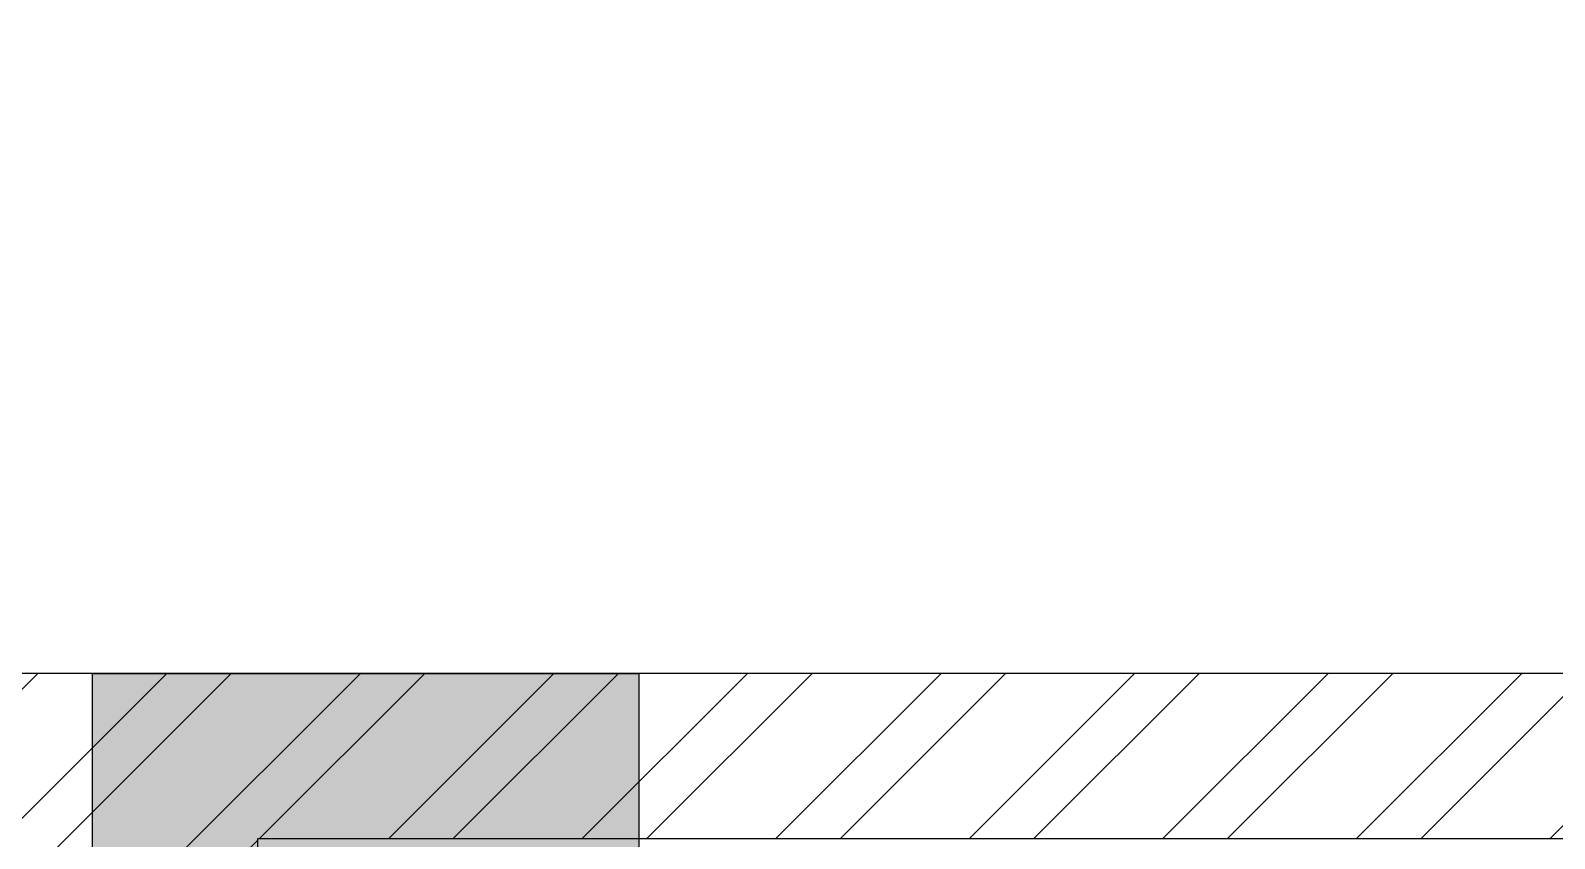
# Model space of a CAD drawing. Header units: millimetres. Extents: x -176651 to 424033, y -469666 to 486614.
# Drawn here: x 227694 to 228755, y 26528 to 27091 of the extents above; entities that cross this region are included whole.
import ezdxf

# ---------------------------------------------------------------- set-up
doc = ezdxf.new("R2010")
doc.units = ezdxf.units.MM
for name, color, linetype in [('1625_West Villa$0$ad-Furniture', 8, 'Continuous'), ('1625_West Villa$0$ad-Wall', 8, 'Continuous'), ('1625_West Villa$0$ad-Wall hatch', 8, 'Continuous'), ('1625W_Columns$0$ad-Column', 8, 'Continuous'), ('1625W_Columns$0$ad-Column Hatch', 8, 'Continuous')]:
    doc.layers.add(name, color=color, linetype=linetype)

# ---------------------------------------------------------------- blocks, each defined once
blk = doc.blocks.new('1625_West Villa$0$$ZCDB_AUDIT_GENERATED_1D0D2C')
at = {"layer": '1625_West Villa$0$ad-Furniture'}
blk.add_lwpolyline([(0, -1500), (-600, -1500), (-600, -600), (-3200, -600), (-3200, 0), (0, 0)], close=True, dxfattribs=at)
blk = doc.blocks.new('1625_West Villa$0$zw$66EE')
at = {"layer": '1625_West Villa$0$ad-Furniture', "rotation": 359.9999999999995}
blk.add_blockref('1625_West Villa$0$$ZCDB_AUDIT_GENERATED_1D0D2C', (8310, 4630), dxfattribs=at)
blk = doc.blocks.new('1625_West Villa$0$zw$6266')
at = {"layer": '1625_West Villa$0$ad-Wall hatch', "transparency": 33554610}
h = blk.add_hatch(dxfattribs=at)
h.set_pattern_fill('ANSI32', color=256, scale=10)
h.set_pattern_definition([(45, (388774.33, 102900.03), (-67.35192, 67.35192), []), (45, (388819.235, 102900.03), (-67.35192, 67.35192), [])])
h.paths.add_polyline_path([(230, 8875), (230, 9105), (0, 9105), (0, 8645), (2830, 8645), (2830, 4745), (0, 4745), (0, 0), (9240, 0), (9240, 230), (8540, 230), (8540, 4745), (4810, 4745), (4810, 4515), (4995, 4515), (4995, 3930), (5110, 3930), (5110, 4630), (8310, 4630), (8310, 3130), (6860, 3130), (6860, 3015), (8310, 3015), (8310, 230), (5110, 230), (5110, 3015), (6060, 3015), (6060, 3130), (4995, 3130), (4995, 230), (230, 230), (230, 4515), (3910, 4515), (3910, 4745), (3060, 4745), (3060, 8875)])
at = {"layer": '1625_West Villa$0$ad-Wall'}
blk.add_lwpolyline([(8540, 230), (8540, 4745), (4810, 4745), (4810, 4515)], dxfattribs=at)
blk = doc.blocks.new('1625W_Columns$0$zw$6AA0')
at = {"layer": '1625W_Columns$0$ad-Column Hatch', "transparency": 33554687}
h = blk.add_hatch(color=256, dxfattribs=at)
h.dxf.hatch_style = 1
h.paths.add_polyline_path([(0, -230), (380, -230), (380, 0), (0, 0)])
at = {"layer": '1625W_Columns$0$ad-Column'}
blk.add_lwpolyline([(0, -230), (380, -230), (380, 0), (0, 0)], close=True, dxfattribs=at)
blk = doc.blocks.new('1625W_Columns')
at = {"layer": '1625W_Columns$0$ad-Column', "xscale": -1, "rotation": 179.9999999999997}
blk.add_blockref('1625W_Columns$0$zw$6AA0', (4995, 4515), dxfattribs=at)
blk = doc.blocks.new('1625_West Villa')
at = {"layer": '1625_West Villa$0$ad-Furniture'}
blk.add_blockref('1625_West Villa$0$zw$66EE', (0, 0), dxfattribs=at)
blk.add_blockref('1625_West Villa$0$zw$6266', (0, 0))
blk.add_blockref('1625W_Columns', (0, 0))
blk = doc.blocks.new("All Plot's Villa Plans")
at = {"ltscale": 5}
blk.add_blockref('1625_West Villa', (222742.3, 21898.3), dxfattribs=at)

msp = doc.modelspace()

# ---------------------------------------------------------------- block references
at = {"ltscale": 5}
msp.add_blockref("All Plot's Villa Plans", (0, 0), dxfattribs=at)

doc.saveas('drawing.dxf')
